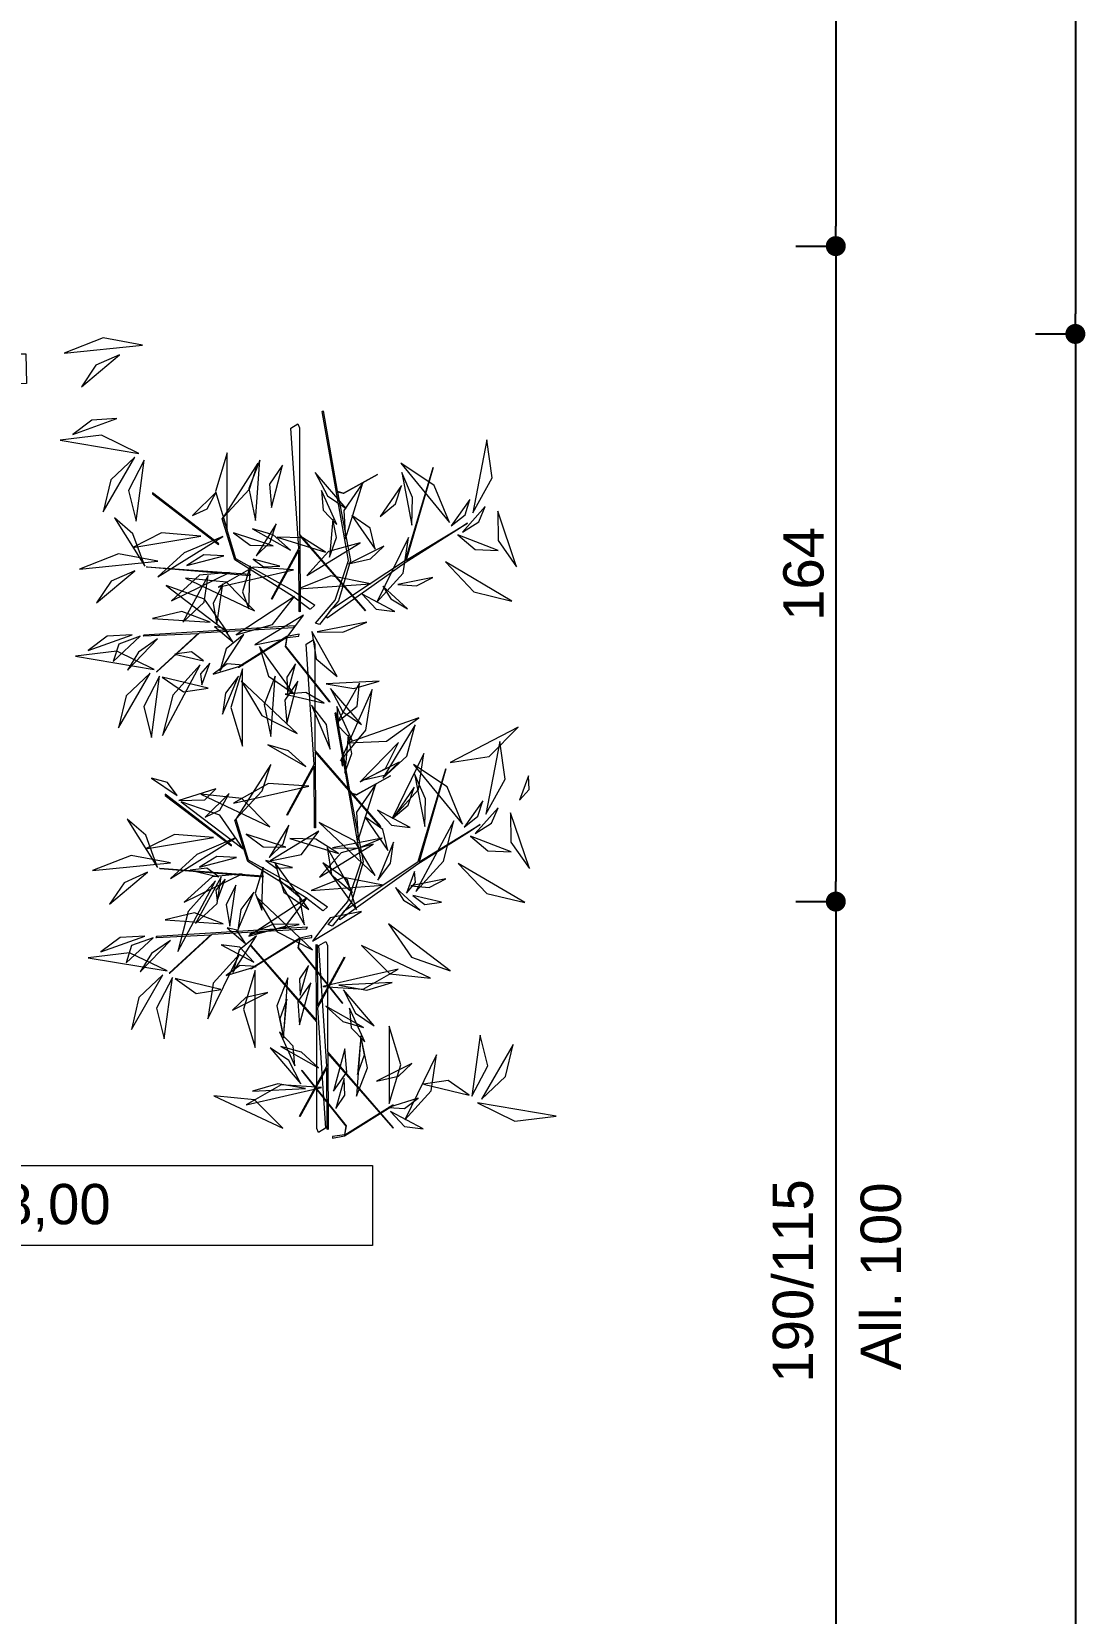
# Model space of a CAD drawing. Header units: centimetres. Extents: x 16433 to 114398, y -50094 to -12305.
# Drawn here: x 32880.5 to 33144.4, y -29125.4 to -28729.3 of the extents above; entities that cross this region are included whole.
import ezdxf

# ---------------------------------------------------------------- set-up
doc = ezdxf.new("R2010")
doc.units = ezdxf.units.CM
doc.header["$LTSCALE"] = 0.5
doc.layers.get('0').update_dxf_attribs({"linetype": 'CONTINUOUS'})
doc.layers.get('DEFPOINTS').update_dxf_attribs({"linetype": 'CONTINUOUS'})
doc.layers.add('3-BAT C-Niveau -2', color=7, linetype='CONTINUOUS')
doc.styles.add('Helvetica', font='')
doc.styles.get('Helvetica').set_extended_font_data('Helvetica')
doc.dimstyles.new('IS', dxfattribs={"dimtxt": 10.08724, "dimasz": 5.007446, "dimexe": 2, "dimexo": 10, "dimgap": 3, "dimtad": 1, "dimdec": 1, "dimtxsty": 'Helvetica', "dimblk": 'DOT', "dimblk1": 'DOT', "dimblk2": 'DOT', "dimcen": 0, "dimdle": 10, "dimazin": 0, "dimtfac": 0.8, "dimtdec": 1, "dimtix": 1, "dimtmove": 0, "dimatfit": 0, "dimldrblk": 'VW_FILLEDARROW-1', "dimfxl": 10, "dimfxlon": 1, "dimfrac": 2, "dimtolj": 1, "dimarcsym": 0})

# ---------------------------------------------------------------- blocks, each defined once
blk = doc.blocks.new('Groupe-1')
at = {"color": 253, "linetype": 'Continuous', "lineweight": 5, "true_color": 0xa0a0a4, "flags": 128}
for points in [[(17271.87, -47288.48), (17271.97, -47288.25), (17274.93, -47314.1), (17274.54, -47314.1)], [(17280.8, -47304.92), (17280.99, -47304.91), (17290.42, -47286.23), (17290.16, -47286.28)], [(17198.3, -47305.68), (17198.41, -47305.45), (17201.36, -47331.3), (17200.97, -47331.3)], [(17207.23, -47322.11), (17207.42, -47322.11), (17216.85, -47303.43), (17216.59, -47303.48)], [(17262.49, -47328.92), (17261.31, -47326.03), (17251.5, -47315.42), (17251.55, -47315.6), (17261.13, -47326.01), (17258.82, -47326.04), (17247.31, -47339.4), (17247.28, -47339.67), (17258.91, -47326.21), (17261.09, -47326.14), (17262.02, -47328.96)], [(17271.34, -47344.12), (17286.75, -47324.48), (17268.03, -47328.11), (17268.04, -47327.88), (17283.12, -47324.91), (17269.76, -47320.57), (17269.92, -47320.47), (17283.54, -47324.83), (17312.81, -47317.25), (17314.17, -47318.79), (17313.24, -47319.39), (17287.03, -47324.36), (17271.52, -47343.94)], [(17265.95, -47332.42), (17272.55, -47336.2), (17282.94, -47337.59), (17318.31, -47324.25), (17318.52, -47324.41), (17299.46, -47331.6), (17299.29, -47333.32), (17305.43, -47340.78), (17299.12, -47333.24), (17299.18, -47331.72), (17283.01, -47338.12), (17272.53, -47337.07), (17270.23, -47335.82), (17285.64, -47351.64), (17309.76, -47354.1), (17285.65, -47351.83), (17297.65, -47365.17), (17295.41, -47362.88), (17285, -47351.67), (17267.71, -47335.06), (17268.2, -47334.83), (17270.23, -47335.82), (17265.78, -47333.49)], [(17183.62, -47331.56), (17168.22, -47351.2), (17186.93, -47347.57), (17186.93, -47347.81), (17171.85, -47350.77), (17185.2, -47355.11), (17185.04, -47355.21), (17171.43, -47350.86), (17142.15, -47358.43), (17140.79, -47356.9), (17141.73, -47356.29), (17167.93, -47351.33), (17183.45, -47331.74)], [(17188.92, -47346.12), (17187.75, -47343.23), (17177.94, -47332.62), (17177.98, -47332.8), (17187.57, -47343.2), (17185.25, -47343.23), (17173.74, -47356.6), (17173.72, -47356.87), (17185.34, -47343.41), (17187.52, -47343.34), (17188.45, -47346.15)], [(17218.89, -47357.96), (17234.3, -47338.32), (17215.58, -47341.95), (17215.59, -47341.71), (17230.67, -47338.75), (17217.31, -47334.41), (17217.47, -47334.31), (17231.09, -47338.67), (17260.36, -47331.09), (17261.72, -47332.62), (17260.79, -47333.23), (17234.58, -47338.2), (17219.07, -47357.78)], [(17192.38, -47349.62), (17198.98, -47353.4), (17209.37, -47354.79), (17244.74, -47341.45), (17244.96, -47341.61), (17225.9, -47348.79), (17225.72, -47350.51), (17231.86, -47357.97), (17225.55, -47350.43), (17225.62, -47348.92), (17209.45, -47355.32), (17198.97, -47354.27), (17196.67, -47353.02), (17212.07, -47368.83), (17236.2, -47371.3), (17212.09, -47369.03), (17224.09, -47382.36), (17221.84, -47380.07), (17211.44, -47368.86), (17194.14, -47352.25), (17194.64, -47352.03), (17196.67, -47353.02), (17192.22, -47350.69)], [(17145.33, -47375.16), (17160.73, -47355.52), (17142.02, -47359.15), (17142.02, -47358.91), (17157.1, -47355.95), (17143.75, -47351.61), (17143.91, -47351.51), (17157.52, -47355.86), (17186.8, -47348.29), (17188.16, -47349.82), (17187.22, -47350.43), (17161.02, -47355.39), (17145.51, -47374.97)], [(17140.03, -47360.6), (17141.2, -47363.49), (17151.01, -47374.1), (17150.97, -47373.92), (17141.38, -47363.52), (17143.7, -47363.48), (17155.21, -47350.12), (17155.23, -47349.85), (17143.61, -47363.31), (17141.43, -47363.38), (17140.5, -47360.56)]]:
    blk.add_lwpolyline(points, close=True, dxfattribs=at)
for points in [[(17254.8, -47290.73), (17257.95, -47304.04), (17246.61, -47295.58), (17246.67, -47295.72), (17258.18, -47304.34), (17263.9, -47327.31), (17264.35, -47327.41), (17255.02, -47290.73), (17254.77, -47290.62), (17254.79, -47290.69)], [(17269.08, -47330.47), (17271.53, -47325.53), (17277.76, -47309.65), (17287.27, -47304.61), (17287.62, -47304.76), (17278.15, -47309.7), (17272.8, -47325.82), (17270.32, -47331.42), (17269.14, -47330.57)], [(17181.23, -47307.92), (17184.38, -47321.24), (17173.04, -47312.77), (17173.1, -47312.91), (17184.62, -47321.54), (17190.33, -47344.5), (17190.79, -47344.6), (17181.45, -47307.92), (17181.21, -47307.82), (17181.23, -47307.89)], [(17195.52, -47347.67), (17197.97, -47342.72), (17204.19, -47326.85), (17213.7, -47321.8), (17214.06, -47321.96), (17204.59, -47326.89), (17199.23, -47343.01), (17196.75, -47348.61), (17195.57, -47347.76)]]:
    blk.add_lwpolyline(points, dxfattribs=at)
at = {"color": 253, "linetype": 'Continuous', "lineweight": 5, "true_color": 0xa0a0a4}
for points in [[(17299.51, -47281.07, -186.41), (17302.23, -47271.02, -187.61), (17299.07, -47261.09, -186.97), (17299.07, -47261.09, -186.97), (17299.51, -47281.07, -186.41)], [(17326.29, -47276.9, -223.19), (17326.26, -47266.88, -225.59), (17320.71, -47258.02, -225.79), (17320.71, -47258.02, -225.79), (17326.29, -47276.9, -223.19)], [(17326.29, -47276.9, -223.19), (17326.26, -47266.88, -225.59), (17320.71, -47258.02, -225.79), (17320.71, -47258.02, -225.79), (17326.29, -47276.9, -223.19)], [(17307.02, -47274, -174.84), (17305.52, -47267.96, -175.45), (17301.09, -47263.9, -176.76), (17301.09, -47263.9, -176.76), (17307.02, -47274, -174.84)], [(17322.86, -47271.66, -215.73), (17319.19, -47266.39, -216.78), (17313.2, -47263.8, -215.22), (17313.2, -47263.8, -215.22), (17322.86, -47271.66, -215.73)], [(17322.86, -47271.66, -215.73), (17319.19, -47266.39, -216.78), (17313.2, -47263.8, -215.22), (17313.2, -47263.8, -215.22), (17322.86, -47271.66, -215.73)], [(17273.84, -47290.74, -223.19), (17273.81, -47280.72, -225.59), (17268.26, -47271.86, -225.79), (17268.26, -47271.86, -225.79), (17273.84, -47290.74, -223.19)], [(17273.84, -47290.74, -223.19), (17273.81, -47280.72, -225.59), (17268.26, -47271.86, -225.79), (17268.26, -47271.86, -225.79), (17273.84, -47290.74, -223.19)], [(17247.06, -47294.91, -186.41), (17249.78, -47284.86, -187.61), (17246.62, -47274.93, -186.97), (17246.62, -47274.93, -186.97), (17247.06, -47294.91, -186.41)], [(17254.57, -47287.84, -174.84), (17253.07, -47281.79, -175.45), (17248.64, -47277.73, -176.76), (17248.64, -47277.73, -176.76), (17254.57, -47287.84, -174.84)], [(17270.41, -47285.5, -215.73), (17266.74, -47280.23, -216.78), (17260.75, -47277.64, -215.22), (17260.75, -47277.64, -215.22), (17270.41, -47285.5, -215.73)], [(17270.41, -47285.5, -215.73), (17266.74, -47280.23, -216.78), (17260.75, -47277.64, -215.22), (17260.75, -47277.64, -215.22), (17270.41, -47285.5, -215.73)], [(17298.37, -47280.23, -186.4), (17291.69, -47275.37, -186.75), (17283.45, -47275.02, -187), (17283.45, -47275.02, -187), (17298.37, -47280.23, -186.4)], [(17272.03, -47287.75, -214.21), (17279.45, -47283.34, -211.43), (17282.53, -47278.07, -206.15), (17282.53, -47278.07, -206.15), (17272.03, -47287.75, -214.21)], [(17298.11, -47282.7, -182.25), (17289.87, -47280.21, -178.08), (17282.67, -47283.55, -173.29), (17282.67, -47283.55, -173.29), (17298.11, -47282.7, -182.25)], [(17254.57, -47289.91, -174.58), (17251.62, -47284.99, -172.2), (17247.08, -47284.44, -168.43), (17247.08, -47284.44, -168.43), (17254.57, -47289.91, -174.58)], [(17282.05, -47300.12, -221.24), (17280.97, -47290.36, -218.96), (17276.07, -47283.92, -214.31), (17276.07, -47283.92, -214.31), (17282.05, -47300.12, -221.24)], [(17200.27, -47307.93, -223.19), (17200.24, -47297.91, -225.59), (17194.69, -47289.05, -225.79), (17194.69, -47289.05, -225.79), (17200.27, -47307.93, -223.19)], [(17200.27, -47307.93, -223.19), (17200.24, -47297.91, -225.59), (17194.69, -47289.05, -225.79), (17194.69, -47289.05, -225.79), (17200.27, -47307.93, -223.19)], [(17245.92, -47294.07, -186.4), (17239.24, -47289.21, -186.75), (17231, -47288.86, -187), (17231, -47288.86, -187), (17245.92, -47294.07, -186.4)], [(17254.71, -47294.32, -186.97), (17250.61, -47290.25, -187.38), (17245.61, -47288.38, -185.5), (17245.61, -47288.38, -185.5), (17254.71, -47294.32, -186.97)], [(17173.5, -47312.1, -186.41), (17176.21, -47302.05, -187.61), (17173.05, -47292.12, -186.97), (17173.05, -47292.12, -186.97), (17173.5, -47312.1, -186.41)], [(17261.26, -47306.49, -200.41), (17262.6, -47299.01, -200.32), (17259.55, -47292.11, -200.54), (17259.55, -47292.11, -200.54), (17261.26, -47306.49, -200.41)], [(17282.97, -47305.6, -210.1), (17277.11, -47296.84, -209.96), (17269.98, -47291.47, -205.95), (17269.98, -47291.47, -205.95), (17282.97, -47305.6, -210.1)], [(17181, -47305.04, -174.84), (17179.5, -47298.99, -175.45), (17175.08, -47294.93, -176.76), (17175.08, -47294.93, -176.76), (17181, -47305.04, -174.84)], [(17196.85, -47302.69, -215.73), (17193.18, -47297.42, -216.78), (17187.19, -47294.84, -215.22), (17187.19, -47294.84, -215.22), (17196.85, -47302.69, -215.73)], [(17196.85, -47302.69, -215.73), (17193.18, -47297.42, -216.78), (17187.19, -47294.84, -215.22), (17187.19, -47294.84, -215.22), (17196.85, -47302.69, -215.73)], [(17198.46, -47304.95, -214.21), (17205.89, -47300.54, -211.43), (17208.97, -47295.26, -206.15), (17208.97, -47295.26, -206.15), (17198.46, -47304.95, -214.21)], [(17245.66, -47296.54, -182.25), (17237.42, -47294.05, -178.08), (17230.22, -47297.39, -173.29), (17230.22, -47297.39, -173.29), (17245.66, -47296.54, -182.25)], [(17245.54, -47297.25, -181.99), (17242.88, -47303.15, -181.12), (17244.96, -47309.04, -179.03), (17244.96, -47309.04, -179.03), (17245.54, -47297.25, -181.99)], [(17259.54, -47311.32, -220.09), (17266.71, -47304.02, -220.53), (17268.22, -47293.9, -219.34), (17268.22, -47293.9, -219.34), (17259.54, -47311.32, -220.09)], [(17274.42, -47308.9, -233.25), (17272.32, -47301.64, -238.65), (17264.75, -47295.96, -241.93), (17264.75, -47295.96, -241.93), (17274.42, -47308.9, -233.25)], [(17286.68, -47297.13, -218.46), (17289.03, -47300.45, -216.39), (17293.56, -47301.92, -215.43), (17293.56, -47301.92, -215.43), (17286.68, -47297.13, -218.46)], [(17208.48, -47317.32, -221.24), (17207.4, -47307.56, -218.96), (17202.51, -47301.11, -214.31), (17202.51, -47301.11, -214.31), (17208.48, -47317.32, -221.24)], [(17217.13, -47306.39, -211.6), (17219.85, -47303.41, -211.07), (17220.18, -47299.28, -211.1), (17220.18, -47299.28, -211.1), (17217.13, -47306.39, -211.6)], [(17250.36, -47306.02, -212.64), (17241.57, -47300.68, -211.07), (17231.18, -47299.99, -212.06), (17231.18, -47299.99, -212.06), (17250.36, -47306.02, -212.64)], [(17250.36, -47306.02, -212.64), (17241.57, -47300.68, -211.07), (17231.18, -47299.99, -212.06), (17231.18, -47299.99, -212.06), (17250.36, -47306.02, -212.64)], [(17251.45, -47306.61, -213.12), (17253.1, -47303.27, -210.71), (17251.82, -47299.28, -208.62), (17251.82, -47299.28, -208.62), (17251.45, -47306.61, -213.12)], [(17251.45, -47306.61, -213.12), (17253.1, -47303.27, -210.71), (17251.82, -47299.28, -208.62), (17251.82, -47299.28, -208.62), (17251.45, -47306.61, -213.12)], [(17260.02, -47299.73, -189.87), (17265.95, -47304.09, -186.93), (17272.71, -47303.8, -183.27), (17272.71, -47303.8, -183.27), (17260.02, -47299.73, -189.87)], [(17266.18, -47316.88, -220.85), (17271.85, -47308.6, -221.31), (17270.96, -47298.38, -222.56), (17270.96, -47298.38, -222.56), (17266.18, -47316.88, -220.85)], [(17278.22, -47306.72, -207.72), (17277.55, -47301.78, -206.62), (17274.13, -47298.08, -205.86), (17274.13, -47298.08, -205.86), (17278.22, -47306.72, -207.72)], [(17181, -47307.11, -174.58), (17178.06, -47302.19, -172.2), (17173.52, -47301.64, -168.43), (17173.52, -47301.64, -168.43), (17181, -47307.11, -174.58)], [(17303.74, -47302.74, -179.52), (17293.68, -47301.67, -178.73), (17284.76, -47306.32, -177.91), (17284.76, -47306.32, -177.91), (17303.74, -47302.74, -179.52)], [(17287.62, -47304.76, -197.23), (17295.82, -47309.95, -194.28), (17302.62, -47310.82, -188.42), (17302.62, -47310.82, -188.42), (17287.62, -47304.76, -197.23)], [(17172.36, -47311.26, -186.4), (17165.67, -47306.4, -186.75), (17157.43, -47306.05, -187), (17157.43, -47306.05, -187), (17172.36, -47311.26, -186.4)], [(17181.14, -47311.52, -186.97), (17177.05, -47307.45, -187.38), (17172.04, -47305.57, -185.5), (17172.04, -47305.57, -185.5), (17181.14, -47311.52, -186.97)], [(17187.7, -47323.69, -200.41), (17189.04, -47316.2, -200.32), (17185.99, -47309.3, -200.54), (17185.99, -47309.3, -200.54), (17187.7, -47323.69, -200.41)], [(17209.41, -47322.79, -210.1), (17203.54, -47314.04, -209.96), (17196.41, -47308.67, -205.95), (17196.41, -47308.67, -205.95), (17209.41, -47322.79, -210.1)], [(17207.09, -47325.16, -220.09), (17214.26, -47317.86, -220.53), (17215.77, -47307.74, -219.34), (17215.77, -47307.74, -219.34), (17207.09, -47325.16, -220.09)], [(17215.93, -47307.1, -202.5), (17217.33, -47313.42, -200.11), (17220.52, -47315.66, -195.35), (17220.52, -47315.66, -195.35), (17215.93, -47307.1, -202.5)], [(17251.22, -47308.28, -212.09), (17248.11, -47306.53, -209.87), (17245.47, -47307.33, -207.1), (17245.47, -47307.33, -207.1), (17251.22, -47308.28, -212.09)], [(17251.22, -47308.28, -212.09), (17248.11, -47306.53, -209.87), (17245.47, -47307.33, -207.1), (17245.47, -47307.33, -207.1), (17251.22, -47308.28, -212.09)], [(17257.47, -47312.96, -177.75), (17260.35, -47310.2, -175.38), (17260.46, -47307.7, -172.12), (17260.46, -47307.7, -172.12), (17257.47, -47312.96, -177.75)], [(17271.34, -47307.82, -229.03), (17266.05, -47306.34, -227.48), (17261.01, -47308.26, -225.66), (17261.01, -47308.26, -225.66), (17271.34, -47307.82, -229.03)], [(17278.03, -47324.54, -225.36), (17276.8, -47314.48, -224.7), (17270.26, -47306.81, -224), (17270.26, -47306.81, -224), (17278.03, -47324.54, -225.36)], [(17284.36, -47308.04, -199.77), (17282.08, -47312.75, -197.57), (17282.99, -47318.42, -196.35), (17282.99, -47318.42, -196.35), (17284.36, -47308.04, -199.77)], [(17172.1, -47313.74, -182.25), (17163.86, -47311.25, -178.08), (17156.66, -47314.59, -173.29), (17156.66, -47314.59, -173.29), (17172.1, -47313.74, -182.25)], [(17200.86, -47326.1, -233.25), (17198.75, -47318.84, -238.65), (17191.18, -47313.16, -241.93), (17191.18, -47313.16, -241.93), (17200.86, -47326.1, -233.25)], [(17199, -47320.44, -213.12), (17200.65, -47317.1, -210.71), (17199.37, -47313.12, -208.62), (17199.37, -47313.12, -208.62), (17199, -47320.44, -213.12)], [(17199, -47320.44, -213.12), (17200.65, -47317.1, -210.71), (17199.37, -47313.12, -208.62), (17199.37, -47313.12, -208.62), (17199, -47320.44, -213.12)], [(17213.73, -47330.72, -220.85), (17219.4, -47322.44, -221.31), (17218.51, -47312.22, -222.56), (17218.51, -47312.22, -222.56), (17213.73, -47330.72, -220.85)], [(17252.29, -47316.6, -179.83), (17251.8, -47312.58, -178.67), (17248.65, -47309.67, -177.99), (17248.65, -47309.67, -177.99), (17252.29, -47316.6, -179.83)], [(17259.82, -47315.32, -207.06), (17255.48, -47311.68, -208.24), (17249.73, -47311.16, -209.24), (17249.73, -47311.16, -209.24), (17259.82, -47315.32, -207.06)], [(17259.38, -47313.43, -178.9), (17263.6, -47321.96, -176.01), (17271.57, -47325.98, -172.29), (17271.57, -47325.98, -172.29), (17259.38, -47313.43, -178.9)], [(17259.38, -47313.43, -178.9), (17263.6, -47321.96, -176.01), (17271.57, -47325.98, -172.29), (17271.57, -47325.98, -172.29), (17259.38, -47313.43, -178.9)], [(17277.06, -47313.72, -198.87), (17270.27, -47313.02, -195.41), (17266.4, -47315.39, -190.33), (17266.4, -47315.39, -190.33), (17277.06, -47313.72, -198.87)], [(17282.71, -47322.85, -228.81), (17285.75, -47317.93, -229.15), (17286.24, -47312.57, -227.32), (17286.24, -47312.57, -227.32), (17282.71, -47322.85, -228.81)], [(17303.46, -47311.15, -247.3), (17296, -47309.75, -244.69), (17288.41, -47312.86, -243.35), (17288.41, -47312.86, -243.35), (17303.46, -47311.15, -247.3)], [(17303.46, -47311.15, -247.3), (17296, -47309.75, -244.69), (17288.41, -47312.86, -243.35), (17288.41, -47312.86, -243.35), (17303.46, -47311.15, -247.3)], [(17171.97, -47314.44, -181.99), (17169.32, -47320.35, -181.12), (17171.4, -47326.23, -179.03), (17171.4, -47326.23, -179.03), (17171.97, -47314.44, -181.99)], [(17197.91, -47319.86, -212.64), (17189.12, -47314.52, -211.07), (17178.73, -47313.83, -212.06), (17178.73, -47313.83, -212.06), (17197.91, -47319.86, -212.64)], [(17197.91, -47319.86, -212.64), (17189.12, -47314.52, -211.07), (17178.73, -47313.83, -212.06), (17178.73, -47313.83, -212.06), (17197.91, -47319.86, -212.64)], [(17186.46, -47316.93, -189.87), (17192.38, -47321.28, -186.93), (17199.15, -47321, -183.27), (17199.15, -47321, -183.27), (17186.46, -47316.93, -189.87)], [(17204.66, -47323.91, -207.72), (17203.98, -47318.98, -206.62), (17200.56, -47315.27, -205.86), (17200.56, -47315.27, -205.86), (17204.66, -47323.91, -207.72)], [(17213.12, -47314.33, -218.46), (17215.47, -47317.65, -216.39), (17220, -47319.11, -215.43), (17220, -47319.11, -215.43), (17213.12, -47314.33, -218.46)], [(17251.29, -47316.58, -179.52), (17241.23, -47315.51, -178.73), (17232.31, -47320.16, -177.91), (17232.31, -47320.16, -177.91), (17251.29, -47316.58, -179.52)], [(17248.32, -47316.8, -204.31), (17240.72, -47323.56, -204.16), (17237.92, -47333.08, -202.67), (17237.92, -47333.08, -202.67), (17248.32, -47316.8, -204.31)], [(17249.36, -47315.93, -204.62), (17244.52, -47313.59, -205.07), (17239.23, -47313.83, -204.23), (17239.23, -47313.83, -204.23), (17249.36, -47315.93, -204.62)], [(17278.79, -47314.08, -202.35), (17277.38, -47316.99, -200.21), (17278.33, -47320.99, -199.09), (17278.33, -47320.99, -199.09), (17278.79, -47314.08, -202.35)], [(17279.74, -47314.73, -202.12), (17283.74, -47317.53, -201.54), (17288.58, -47318.11, -202.14), (17288.58, -47318.11, -202.14), (17279.74, -47314.73, -202.12)], [(17303.31, -47316.99, -186.16), (17298.03, -47314.65, -185.75), (17292.37, -47316.2, -185.13), (17292.37, -47316.2, -185.13), (17303.31, -47316.99, -186.16)], [(17198.77, -47322.12, -212.09), (17195.66, -47320.37, -209.87), (17193.02, -47321.17, -207.1), (17193.02, -47321.17, -207.1), (17198.77, -47322.12, -212.09)], [(17198.77, -47322.12, -212.09), (17195.66, -47320.37, -209.87), (17193.02, -47321.17, -207.1), (17193.02, -47321.17, -207.1), (17198.77, -47322.12, -212.09)], [(17225.58, -47338.38, -225.36), (17224.35, -47328.32, -224.7), (17217.81, -47320.65, -224), (17217.81, -47320.65, -224), (17225.58, -47338.38, -225.36)], [(17257.64, -47319.76, -217.22), (17250.76, -47323.36, -219.34), (17247.63, -47330.27, -221.55), (17247.63, -47330.27, -221.55), (17257.64, -47319.76, -217.22)], [(17257.81, -47318.53, -210.57), (17260.84, -47325.93, -206.9), (17267.41, -47329.14, -202.54), (17267.41, -47329.14, -202.54), (17257.81, -47318.53, -210.57)], [(17283.89, -47331.63, -185.42), (17286.38, -47325.37, -185.31), (17285.36, -47318.95, -184.01), (17285.36, -47318.95, -184.01), (17283.89, -47331.63, -185.42)], [(17181.02, -47329.15, -207.25), (17172.65, -47324.02, -205.29), (17163.59, -47324.39, -201.98), (17163.59, -47324.39, -201.98), (17181.02, -47329.15, -207.25)], [(17179.67, -47333.09, -215.21), (17182.7, -47328.95, -213.09), (17182.42, -47324.23, -210.46), (17182.42, -47324.23, -210.46), (17179.67, -47333.09, -215.21)], [(17183.91, -47330.15, -177.75), (17186.79, -47327.39, -175.38), (17186.9, -47324.9, -172.12), (17186.9, -47324.9, -172.12), (17183.91, -47330.15, -177.75)], [(17197.78, -47325.01, -229.03), (17192.49, -47323.54, -227.48), (17187.45, -47325.45, -225.66), (17187.45, -47325.45, -225.66), (17197.78, -47325.01, -229.03)], [(17210.8, -47325.23, -199.77), (17208.51, -47329.94, -197.57), (17209.43, -47335.61, -196.35), (17209.43, -47335.61, -196.35), (17210.8, -47325.23, -199.77)], [(17214.06, -47321.96, -197.23), (17222.26, -47327.15, -194.28), (17229.06, -47328.02, -188.42), (17229.06, -47328.02, -188.42), (17214.06, -47321.96, -197.23)], [(17251.01, -47324.99, -247.3), (17243.55, -47323.59, -244.69), (17235.96, -47326.7, -243.35), (17235.96, -47326.7, -243.35), (17251.01, -47324.99, -247.3)], [(17251.01, -47324.99, -247.3), (17243.55, -47323.59, -244.69), (17235.96, -47326.7, -243.35), (17235.96, -47326.7, -243.35), (17251.01, -47324.99, -247.3)], [(17178.72, -47333.8, -179.83), (17178.23, -47329.78, -178.67), (17175.09, -47326.86, -177.99), (17175.09, -47326.86, -177.99), (17178.72, -47333.8, -179.83)], [(17186.26, -47332.51, -207.06), (17181.92, -47328.88, -208.24), (17176.17, -47328.36, -209.24), (17176.17, -47328.36, -209.24), (17186.26, -47332.51, -207.06)], [(17196.91, -47329.77, -204.62), (17192.07, -47327.43, -205.07), (17186.78, -47327.67, -204.23), (17186.78, -47327.67, -204.23), (17196.91, -47329.77, -204.62)], [(17230.26, -47336.69, -228.81), (17233.3, -47331.77, -229.15), (17233.79, -47326.41, -227.32), (17233.79, -47326.41, -227.32), (17230.26, -47336.69, -228.81)], [(17250.86, -47330.82, -186.16), (17245.58, -47328.49, -185.75), (17239.92, -47330.04, -185.13), (17239.92, -47330.04, -185.13), (17250.86, -47330.82, -186.16)], [(17246.64, -47338.27, -183.47), (17248.43, -47333.31, -183.7), (17247.11, -47328.26, -184.07), (17247.11, -47328.26, -184.07), (17246.64, -47338.27, -183.47)], [(17246.64, -47338.27, -183.47), (17248.43, -47333.31, -183.7), (17247.11, -47328.26, -184.07), (17247.11, -47328.26, -184.07), (17246.64, -47338.27, -183.47)], [(17255, -47329.45, -197.01), (17251.31, -47327.9, -196.39), (17247.28, -47328.83, -196.61), (17247.28, -47328.83, -196.61), (17255, -47329.45, -197.01)], [(17278.23, -47344.13, -176.08), (17278.3, -47334.03, -174.79), (17273.59, -47326.66, -170.69), (17273.59, -47326.66, -170.69), (17278.23, -47344.13, -176.08)], [(17287.81, -47339.69, -205.3), (17284.22, -47332.25, -204.92), (17277.25, -47328.06, -203.9), (17277.25, -47328.06, -203.9), (17287.81, -47339.69, -205.3)], [(17298.87, -47327.7, -161.32), (17294.12, -47329.07, -161.24), (17291.24, -47333.06, -160.95), (17291.24, -47333.06, -160.95), (17298.87, -47327.7, -161.32)], [(17303.04, -47325.37, -176.88), (17297.86, -47329.42, -176.9), (17295.6, -47334.6, -174.04), (17295.6, -47334.6, -174.04), (17303.04, -47325.37, -176.88)], [(17140.16, -47347.91, -220.85), (17145.84, -47339.64, -221.31), (17144.95, -47329.42, -222.56), (17144.95, -47329.42, -222.56), (17140.16, -47347.91, -220.85)], [(17177.73, -47333.77, -179.52), (17167.67, -47332.7, -178.73), (17158.74, -47337.35, -177.91), (17158.74, -47337.35, -177.91), (17177.73, -47333.77, -179.52)], [(17172.85, -47337.93, -210.84), (17170.59, -47332.72, -209.98), (17166.87, -47330.05, -207.2), (17166.87, -47330.05, -207.2), (17172.85, -47337.93, -210.84)], [(17195.87, -47330.64, -204.31), (17188.27, -47337.4, -204.16), (17185.47, -47346.92, -202.67), (17185.47, -47346.92, -202.67), (17195.87, -47330.64, -204.31)], [(17185.81, -47330.62, -178.9), (17190.03, -47339.16, -176.01), (17198.01, -47343.17, -172.29), (17198.01, -47343.17, -172.29), (17185.81, -47330.62, -178.9)], [(17185.81, -47330.62, -178.9), (17190.03, -47339.16, -176.01), (17198.01, -47343.17, -172.29), (17198.01, -47343.17, -172.29), (17185.81, -47330.62, -178.9)], [(17191.04, -47342.45, -200.44), (17189.96, -47336.09, -199.26), (17186.39, -47330.68, -200.49), (17186.39, -47330.68, -200.49), (17191.04, -47342.45, -200.44)], [(17203.49, -47330.91, -198.87), (17196.71, -47330.21, -195.41), (17192.84, -47332.58, -190.33), (17192.84, -47332.58, -190.33), (17203.49, -47330.91, -198.87)], [(17205.23, -47331.28, -202.35), (17203.81, -47334.18, -200.21), (17204.76, -47338.18, -199.09), (17204.76, -47338.18, -199.09), (17205.23, -47331.28, -202.35)], [(17205.36, -47332.36, -210.57), (17208.39, -47339.77, -206.9), (17214.96, -47342.98, -202.54), (17214.96, -47342.98, -202.54), (17205.36, -47332.36, -210.57)], [(17206.17, -47331.92, -202.12), (17210.18, -47334.73, -201.54), (17215.01, -47335.31, -202.14), (17215.01, -47335.31, -202.14), (17206.17, -47331.92, -202.12)], [(17263.77, -47331.89, -200.73), (17257.21, -47334.29, -197.34), (17253.86, -47340.29, -193.77), (17253.86, -47340.29, -193.77), (17263.77, -47331.89, -200.73)], [(17263.77, -47331.89, -200.73), (17257.21, -47334.29, -197.34), (17253.86, -47340.29, -193.77), (17253.86, -47340.29, -193.77), (17263.77, -47331.89, -200.73)], [(17263.92, -47333.23, -200.44), (17265.01, -47339.59, -199.26), (17268.58, -47345, -200.49), (17268.58, -47345, -200.49), (17263.92, -47333.23, -200.44)], [(17282.89, -47332.81, -223.21), (17288.05, -47333.6, -222.61), (17292.38, -47331.81, -220.88), (17292.38, -47331.81, -220.88), (17282.89, -47332.81, -223.21)], [(17282.89, -47332.81, -223.21), (17288.05, -47333.6, -222.61), (17292.38, -47331.81, -220.88), (17292.38, -47331.81, -220.88), (17282.89, -47332.81, -223.21)], [(17191.19, -47343.8, -200.73), (17197.76, -47341.39, -197.34), (17201.11, -47335.4, -193.77), (17201.11, -47335.4, -193.77), (17191.19, -47343.8, -200.73)], [(17191.19, -47343.8, -200.73), (17197.76, -47341.39, -197.34), (17201.11, -47335.4, -193.77), (17201.11, -47335.4, -193.77), (17191.19, -47343.8, -200.73)], [(17205.19, -47333.6, -217.22), (17198.31, -47337.2, -219.34), (17195.18, -47344.11, -221.55), (17195.18, -47344.11, -221.55), (17205.19, -47333.6, -217.22)], [(17210.32, -47348.83, -185.42), (17212.82, -47342.57, -185.31), (17211.8, -47336.15, -184.01), (17211.8, -47336.15, -184.01), (17210.32, -47348.83, -185.42)], [(17235.61, -47341.9, -199.98), (17241.54, -47339.87, -200.36), (17245.58, -47335.25, -199.46), (17245.58, -47335.25, -199.46), (17235.61, -47341.9, -199.98)], [(17286.94, -47343.65, -184.69), (17291.88, -47341.44, -183.17), (17294.15, -47336.38, -181.63), (17294.15, -47336.38, -181.63), (17286.94, -47343.65, -184.69)], [(17302.69, -47337.56, -188.89), (17294.98, -47334.14, -185.79), (17288.11, -47335.85, -181.22), (17288.11, -47335.85, -181.22), (17302.69, -47337.56, -188.89)], [(17152.02, -47355.57, -225.36), (17150.79, -47345.51, -224.7), (17144.24, -47337.85, -224), (17144.24, -47337.85, -224), (17152.02, -47355.57, -225.36)], [(17150.99, -47351.64, -183.78), (17150.86, -47344.6, -183.14), (17147.86, -47338.71, -184.94), (17147.86, -47338.71, -184.94), (17150.99, -47351.64, -183.78)], [(17151.92, -47350.31, -176.88), (17157.11, -47346.27, -176.9), (17159.36, -47341.08, -174.04), (17159.36, -47341.08, -174.04), (17151.92, -47350.31, -176.88)], [(17177.44, -47342.18, -247.3), (17169.99, -47340.79, -244.69), (17162.4, -47343.89, -243.35), (17162.4, -47343.89, -243.35), (17177.44, -47342.18, -247.3)], [(17177.44, -47342.18, -247.3), (17169.99, -47340.79, -244.69), (17162.4, -47343.89, -243.35), (17162.4, -47343.89, -243.35), (17177.44, -47342.18, -247.3)], [(17250.59, -47339.21, -176.88), (17245.41, -47343.26, -176.9), (17243.15, -47348.44, -174.04), (17243.15, -47348.44, -174.04), (17250.59, -47339.21, -176.88)], [(17251.53, -47337.88, -183.78), (17251.66, -47344.92, -183.14), (17254.66, -47350.81, -184.94), (17254.66, -47350.81, -184.94), (17251.53, -47337.88, -183.78)], [(17282.12, -47337.75, -210.84), (17284.38, -47342.96, -209.98), (17288.09, -47345.63, -207.2), (17288.09, -47345.63, -207.2), (17282.12, -47337.75, -210.84)], [(17156.1, -47347.98, -161.32), (17160.85, -47346.61, -161.24), (17163.73, -47342.62, -160.95), (17163.73, -47342.62, -160.95), (17156.1, -47347.98, -161.32)], [(17156.7, -47353.88, -228.81), (17159.73, -47348.96, -229.15), (17160.22, -47343.6, -227.32), (17160.22, -47343.6, -227.32), (17156.7, -47353.88, -228.81)], [(17172.07, -47342.88, -223.21), (17166.92, -47342.08, -222.61), (17162.59, -47343.88, -220.88), (17162.59, -47343.88, -220.88), (17172.07, -47342.88, -223.21)], [(17172.07, -47342.88, -223.21), (17166.92, -47342.08, -222.61), (17162.59, -47343.88, -220.88), (17162.59, -47343.88, -220.88), (17172.07, -47342.88, -223.21)], [(17181.44, -47346.64, -197.01), (17177.74, -47345.09, -196.39), (17173.72, -47346.03, -196.61), (17173.72, -47346.03, -196.61), (17181.44, -47346.64, -197.01)], [(17204.66, -47361.32, -176.08), (17204.74, -47351.22, -174.79), (17200.03, -47343.85, -170.69), (17200.03, -47343.85, -170.69), (17204.66, -47361.32, -176.08)], [(17206.65, -47358.89, -204.31), (17214.25, -47352.13, -204.16), (17217.05, -47342.61, -202.67), (17217.05, -47342.61, -202.67), (17206.65, -47358.89, -204.31)], [(17232.07, -47345.61, -203.84), (17232.19, -47345.83, -203.87), (17233.84, -47345.28, -202.04), (17233.73, -47345.07, -202.02), (17232.07, -47345.61, -203.84)], [(17233.28, -47345.02, -206.43), (17241.98, -47349.79, -204.4), (17252.24, -47349.45, -204.36), (17252.24, -47349.45, -204.36), (17233.28, -47345.02, -206.43)], [(17233.28, -47345.02, -206.43), (17241.98, -47349.79, -204.4), (17252.24, -47349.45, -204.36), (17252.24, -47349.45, -204.36), (17233.28, -47345.02, -206.43)], [(17246.42, -47341.54, -161.32), (17241.67, -47342.91, -161.24), (17238.79, -47346.9, -160.95), (17238.79, -47346.9, -160.95), (17246.42, -47341.54, -161.32)], [(17242.69, -47342.46, -194.21), (17247.47, -47346.56, -192.81), (17253.21, -47346.08, -190.06), (17253.21, -47346.08, -190.06), (17242.69, -47342.46, -194.21)], [(17242.69, -47342.46, -194.21), (17247.47, -47346.56, -192.81), (17253.21, -47346.08, -190.06), (17253.21, -47346.08, -190.06), (17242.69, -47342.46, -194.21)], [(17275.3, -47342.59, -215.21), (17272.27, -47346.73, -213.09), (17272.54, -47351.45, -210.46), (17272.54, -47351.45, -210.46), (17275.3, -47342.59, -215.21)], [(17295.24, -47343.4, -195.33), (17299.04, -47346.57, -195.1), (17303.81, -47347.16, -194.26), (17303.81, -47347.16, -194.26), (17295.24, -47343.4, -195.33)], [(17177.29, -47348.02, -186.16), (17172.01, -47345.69, -185.75), (17166.36, -47347.23, -185.13), (17166.36, -47347.23, -185.13), (17177.29, -47348.02, -186.16)], [(17197.15, -47357.16, -210.57), (17194.12, -47349.75, -206.9), (17187.55, -47346.55, -202.54), (17187.55, -47346.55, -202.54), (17197.15, -47357.16, -210.57)], [(17197.33, -47355.92, -217.22), (17204.21, -47352.32, -219.34), (17207.34, -47345.41, -221.55), (17207.34, -47345.41, -221.55), (17197.33, -47355.92, -217.22)], [(17211.32, -47345.72, -200.73), (17204.76, -47348.13, -197.34), (17201.41, -47354.13, -193.77), (17201.41, -47354.13, -193.77), (17211.32, -47345.72, -200.73)], [(17211.32, -47345.72, -200.73), (17204.76, -47348.13, -197.34), (17201.41, -47354.13, -193.77), (17201.41, -47354.13, -193.77), (17211.32, -47345.72, -200.73)], [(17214.25, -47356.89, -205.3), (17210.65, -47349.45, -204.92), (17203.68, -47345.26, -203.9), (17203.68, -47345.26, -203.9), (17214.25, -47356.89, -205.3)], [(17211.47, -47347.07, -200.44), (17212.56, -47353.43, -199.26), (17216.13, -47358.84, -200.49), (17216.13, -47358.84, -200.49), (17211.47, -47347.07, -200.44)], [(17230.44, -47346.65, -223.21), (17235.6, -47347.44, -222.61), (17239.93, -47345.65, -220.88), (17239.93, -47345.65, -220.88), (17230.44, -47346.65, -223.21)], [(17230.44, -47346.65, -223.21), (17235.6, -47347.44, -222.61), (17239.93, -47345.65, -220.88), (17239.93, -47345.65, -220.88), (17230.44, -47346.65, -223.21)], [(17238.06, -47346, -194.97), (17240.24, -47355.39, -192.57), (17247.46, -47362.27, -191.31), (17247.46, -47362.27, -191.31), (17238.06, -47346, -194.97)], [(17278.23, -47347.26, -171.59), (17275.47, -47349.82, -169.03), (17273.78, -47354.39, -167.96), (17273.78, -47354.39, -167.96), (17278.23, -47347.26, -171.59)], [(17273.94, -47346.53, -207.25), (17282.32, -47351.66, -205.29), (17291.38, -47351.3, -201.98), (17291.38, -47351.3, -201.98), (17273.94, -47346.53, -207.25)], [(17294.6, -47351.59, -196.26), (17301.41, -47350.46, -195.05), (17307.05, -47346.64, -196.39), (17307.05, -47346.64, -196.39), (17294.6, -47351.59, -196.26)], [(17296.93, -47360.74, -228.97), (17305.34, -47355.23, -227.8), (17309.32, -47345.97, -227.09), (17309.32, -47345.97, -227.09), (17296.93, -47360.74, -228.97)], [(17172.25, -47352.84, -228.81), (17169.22, -47357.76, -229.15), (17168.73, -47363.12, -227.32), (17168.73, -47363.12, -227.32), (17172.25, -47352.84, -228.81)], [(17176.94, -47351.14, -225.36), (17178.16, -47361.21, -224.7), (17184.71, -47368.87, -224), (17184.71, -47368.87, -224), (17176.94, -47351.14, -225.36)], [(17229.13, -47354.75, -188.89), (17221.41, -47351.33, -185.79), (17214.54, -47353.05, -181.22), (17214.54, -47353.05, -181.22), (17229.13, -47354.75, -188.89)], [(17228.96, -47350.8, -207.16), (17233.48, -47356.46, -205.48), (17240.42, -47358.4, -203.83), (17240.42, -47358.4, -203.83), (17228.96, -47350.8, -207.16)], [(17228.96, -47350.8, -207.16), (17233.48, -47356.46, -205.48), (17240.42, -47358.4, -203.83), (17240.42, -47358.4, -203.83), (17228.96, -47350.8, -207.16)], [(17229.67, -47351.59, -210.84), (17231.93, -47356.8, -209.98), (17235.64, -47359.47, -207.2), (17235.64, -47359.47, -207.2), (17229.67, -47351.59, -210.84)], [(17279.33, -47350.9, -172.05), (17279.82, -47355.52, -171.7), (17282.66, -47359.2, -172.02), (17282.66, -47359.2, -172.02), (17279.33, -47350.9, -172.05)], [(17279.33, -47350.9, -172.05), (17279.82, -47355.52, -171.7), (17282.66, -47359.2, -172.02), (17282.66, -47359.2, -172.02), (17279.33, -47350.9, -172.05)], [(17177.03, -47356.41, -176.88), (17171.84, -47360.45, -176.9), (17169.59, -47365.64, -174.04), (17169.59, -47365.64, -174.04), (17177.03, -47356.41, -176.88)], [(17177.96, -47355.08, -183.78), (17178.09, -47362.12, -183.14), (17181.09, -47368.01, -184.94), (17181.09, -47368.01, -184.94), (17177.96, -47355.08, -183.78)], [(17213.38, -47360.85, -184.69), (17218.32, -47358.64, -183.17), (17220.59, -47353.58, -181.63), (17220.59, -47353.58, -181.63), (17213.38, -47360.85, -184.69)], [(17222.85, -47356.43, -215.21), (17219.82, -47360.57, -213.09), (17220.1, -47365.29, -210.46), (17220.1, -47365.29, -210.46), (17222.85, -47356.43, -215.21)], [(17230.97, -47356.22, -201.48), (17237.52, -47361.13, -202.35), (17245.62, -47361.73, -201.76), (17245.62, -47361.73, -201.76), (17230.97, -47356.22, -201.48)], [(17147.51, -47360.07, -197.01), (17151.21, -47361.63, -196.39), (17155.23, -47360.69, -196.61), (17155.23, -47360.69, -196.61), (17147.51, -47360.07, -197.01)], [(17151.66, -47358.7, -186.16), (17156.94, -47361.03, -185.75), (17162.59, -47359.48, -185.13), (17162.59, -47359.48, -185.13), (17151.66, -47358.7, -186.16)], [(17172.85, -47358.74, -161.32), (17168.1, -47360.1, -161.24), (17165.22, -47364.1, -160.95), (17165.22, -47364.1, -160.95), (17172.85, -47358.74, -161.32)], [(17188.79, -47358.81, -220.85), (17183.12, -47367.08, -221.31), (17184, -47377.3, -222.56), (17184, -47377.3, -222.56), (17188.79, -47358.81, -220.85)], [(17205.6, -47359.75, -204.62), (17210.44, -47362.09, -205.07), (17215.74, -47361.85, -204.23), (17215.74, -47361.85, -204.23), (17205.6, -47359.75, -204.62)], [(17221.49, -47360.37, -207.25), (17229.87, -47365.5, -205.29), (17238.93, -47365.14, -201.98), (17238.93, -47365.14, -201.98), (17221.49, -47360.37, -207.25)], [(17221.67, -47360.6, -195.33), (17225.47, -47363.76, -195.1), (17230.24, -47364.36, -194.26), (17230.24, -47364.36, -194.26), (17221.67, -47360.6, -195.33)], [(17151.51, -47364.54, -247.3), (17158.96, -47365.93, -244.69), (17166.55, -47362.82, -243.35), (17166.55, -47362.82, -243.35), (17151.51, -47364.54, -247.3)], [(17151.51, -47364.54, -247.3), (17158.96, -47365.93, -244.69), (17166.55, -47362.82, -243.35), (17166.55, -47362.82, -243.35), (17151.51, -47364.54, -247.3)], [(17156.88, -47363.84, -223.21), (17162.03, -47364.63, -222.61), (17166.36, -47362.84, -220.88), (17166.36, -47362.84, -220.88), (17156.88, -47363.84, -223.21)], [(17156.88, -47363.84, -223.21), (17162.03, -47364.63, -222.61), (17166.36, -47362.84, -220.88), (17166.36, -47362.84, -220.88), (17156.88, -47363.84, -223.21)], [(17195.42, -47364.36, -220.09), (17188.25, -47371.66, -220.53), (17186.74, -47381.79, -219.34), (17186.74, -47381.79, -219.34), (17195.42, -47364.36, -220.09)], [(17204.66, -47364.46, -171.59), (17201.9, -47367.02, -169.03), (17200.21, -47371.58, -167.96), (17200.21, -47371.58, -167.96), (17204.66, -47364.46, -171.59)], [(17221.04, -47368.79, -196.26), (17227.85, -47367.66, -195.05), (17233.49, -47363.84, -196.39), (17233.49, -47363.84, -196.39), (17221.04, -47368.79, -196.26)], [(17223.37, -47377.94, -228.97), (17231.78, -47372.43, -227.8), (17235.76, -47363.17, -227.09), (17235.76, -47363.17, -227.09), (17223.37, -47377.94, -228.97)], [(17287.08, -47361.56, -223.66), (17281.01, -47369.96, -222.36), (17280.52, -47379.75, -219.58), (17280.52, -47379.75, -219.58), (17287.08, -47361.56, -223.66)], [(17294.33, -47363.31, -232.48), (17291.56, -47368.28, -232.45), (17292.37, -47374.01, -231.83), (17292.37, -47374.01, -231.83), (17294.33, -47363.31, -232.48)], [(17295.21, -47364.35, -232.75), (17298.49, -47367.91, -233.5), (17302.6, -47368.77, -235.42), (17302.6, -47368.77, -235.42), (17295.21, -47364.35, -232.75)], [(17296.24, -47361.32, -229.3), (17299.61, -47364.22, -228.25), (17303.59, -47364.68, -226.49), (17303.59, -47364.68, -226.49), (17296.24, -47361.32, -229.3)], [(17156.1, -47368.79, -210.84), (17158.36, -47374, -209.98), (17162.08, -47376.67, -207.2), (17162.08, -47376.67, -207.2), (17156.1, -47368.79, -210.84)], [(17203.75, -47367.41, -212.09), (17206.86, -47369.15, -209.87), (17209.5, -47368.36, -207.1), (17209.5, -47368.36, -207.1), (17203.75, -47367.41, -212.09)], [(17203.75, -47367.41, -212.09), (17206.86, -47369.15, -209.87), (17209.5, -47368.36, -207.1), (17209.5, -47368.36, -207.1), (17203.75, -47367.41, -212.09)], [(17205.77, -47368.1, -172.05), (17206.26, -47372.72, -171.7), (17209.1, -47376.39, -172.02), (17209.1, -47376.39, -172.02), (17205.77, -47368.1, -172.05)], [(17205.77, -47368.1, -172.05), (17206.26, -47372.72, -171.7), (17209.1, -47376.39, -172.02), (17209.1, -47376.39, -172.02), (17205.77, -47368.1, -172.05)], [(17300.45, -47366.04, -228.35), (17309.96, -47369.15, -229.1), (17319.01, -47366.09, -232.12), (17319.01, -47366.09, -232.12), (17300.45, -47366.04, -228.35)], [(17151.22, -47372.95, -179.52), (17161.28, -47374.02, -178.73), (17170.21, -47369.37, -177.91), (17170.21, -47369.37, -177.91), (17151.22, -47372.95, -179.52)], [(17203.51, -47369.08, -213.12), (17201.86, -47372.42, -210.71), (17203.14, -47376.41, -208.62), (17203.14, -47376.41, -208.62), (17203.51, -47369.08, -213.12)], [(17203.51, -47369.08, -213.12), (17201.86, -47372.42, -210.71), (17203.14, -47376.41, -208.62), (17203.14, -47376.41, -208.62), (17203.51, -47369.08, -213.12)], [(17204.61, -47369.66, -212.64), (17213.39, -47375, -211.07), (17223.79, -47375.7, -212.06), (17223.79, -47375.7, -212.06), (17204.61, -47369.66, -212.64)], [(17204.61, -47369.66, -212.64), (17213.39, -47375, -211.07), (17223.79, -47375.7, -212.06), (17223.79, -47375.7, -212.06), (17204.61, -47369.66, -212.64)], [(17237.92, -47372.04, -215.07), (17241.21, -47381.38, -213.8), (17249.84, -47387.13, -214.42), (17249.84, -47387.13, -214.42), (17237.92, -47372.04, -215.07)], [(17301.98, -47372.06, -212.86), (17294.79, -47373.55, -209.91), (17289.16, -47379.3, -208.14), (17289.16, -47379.3, -208.14), (17301.98, -47372.06, -212.86)], [(17301.98, -47372.06, -212.86), (17294.79, -47373.55, -209.91), (17289.16, -47379.3, -208.14), (17289.16, -47379.3, -208.14), (17301.98, -47372.06, -212.86)], [(17149.28, -47373.63, -215.21), (17146.25, -47377.76, -213.09), (17146.53, -47382.49, -210.46), (17146.53, -47382.49, -210.46), (17149.28, -47373.63, -215.21)], [(17150.23, -47372.92, -179.83), (17150.72, -47376.94, -178.67), (17153.86, -47379.85, -177.99), (17153.86, -47379.85, -177.99), (17150.23, -47372.92, -179.83)], [(17147.93, -47377.57, -207.25), (17156.3, -47382.7, -205.29), (17165.37, -47382.33, -201.98), (17165.37, -47382.33, -201.98), (17147.93, -47377.57, -207.25)], [(17156.98, -47392.28, -181.99), (17159.63, -47386.37, -181.12), (17157.55, -47380.49, -179.03), (17157.55, -47380.49, -179.03), (17156.98, -47392.28, -181.99)], [(17213.52, -47378.76, -223.66), (17207.45, -47387.15, -222.36), (17206.96, -47396.95, -219.58), (17206.96, -47396.95, -219.58), (17213.52, -47378.76, -223.66)], [(17220.77, -47380.5, -232.48), (17217.99, -47385.48, -232.45), (17218.8, -47391.21, -231.83), (17218.8, -47391.21, -231.83), (17220.77, -47380.5, -232.48)], [(17222.68, -47378.52, -229.3), (17226.05, -47381.41, -228.25), (17230.03, -47381.87, -226.49), (17230.03, -47381.87, -226.49), (17222.68, -47378.52, -229.3)], [(17221.65, -47381.55, -232.75), (17224.93, -47385.1, -233.5), (17229.04, -47385.96, -235.42), (17229.04, -47385.96, -235.42), (17221.65, -47381.55, -232.75)], [(17226.89, -47383.23, -228.35), (17236.39, -47386.35, -229.1), (17245.44, -47383.28, -232.12), (17245.44, -47383.28, -232.12), (17226.89, -47383.23, -228.35)], [(17156.86, -47392.98, -182.25), (17165.09, -47395.47, -178.08), (17172.29, -47392.13, -173.29), (17172.29, -47392.13, -173.29), (17156.86, -47392.98, -182.25)], [(17228.42, -47389.25, -212.86), (17221.22, -47390.74, -209.91), (17215.59, -47396.5, -208.14), (17215.59, -47396.5, -208.14), (17228.42, -47389.25, -212.86)], [(17228.42, -47389.25, -212.86), (17221.22, -47390.74, -209.91), (17215.59, -47396.5, -208.14), (17215.59, -47396.5, -208.14), (17228.42, -47389.25, -212.86)], [(17231.91, -47390.88, -211.21), (17234.98, -47392.76, -209.03), (17238.33, -47391.99, -206.71), (17238.33, -47391.99, -206.71), (17231.91, -47390.88, -211.21)], [(17231.91, -47390.88, -211.21), (17234.98, -47392.76, -209.03), (17238.33, -47391.99, -206.71), (17238.33, -47391.99, -206.71), (17231.91, -47390.88, -211.21)], [(17155.45, -47394.62, -186.41), (17152.74, -47404.67, -187.61), (17155.9, -47414.6, -186.97), (17155.9, -47414.6, -186.97), (17155.45, -47394.62, -186.41)], [(17156.6, -47395.45, -186.4), (17163.28, -47400.31, -186.75), (17171.52, -47400.67, -187), (17171.52, -47400.67, -187), (17156.6, -47395.45, -186.4)]]:
    blk.add_polyline3d(points, dxfattribs=at)
blk = doc.blocks.new('Groupe-3-1')
at = {"color": 7}
blk.add_blockref('Groupe-1', (0, 0), dxfattribs=at)
blk = doc.blocks.new('Groupe-41-1')
at = {"color": 7, "linetype": 'Continuous', "lineweight": 13, "flags": 128}
for points in [[(17316.26, -47244.03), (17296.96, -47152.35), (17299.89, -47151.73), (17319.19, -47243.41)], [(17414.16, -47228.49), (17413.14, -47223.64), (17407.27, -47224.88), (17407.67, -47226.82), (17406.21, -47227.13), (17406.82, -47230.04)], [(17311.41, -47250.13), (17310.39, -47245.26), (17316.26, -47244.03), (17316.67, -47245.97), (17318.14, -47245.66), (17318.75, -47248.58)]]:
    blk.add_lwpolyline(points, close=True, dxfattribs=at)
at = {"color": 7, "linetype": 'Continuous', "lineweight": 13}
blk.add_arc((17316.04, -47243.32), 93, 11.8887, 99.9824, dxfattribs=at)
blk = doc.blocks.new('Groupe-42-1')
at = {"color": 7}
blk.add_blockref('Groupe-41-1', (0, 0), dxfattribs=at)
blk = doc.blocks.new('Groupe-52-1')
at = {"color": 7}
for name in ['Groupe-41-1', 'Groupe-42-1']:
    blk.add_blockref(name, (0, 0), dxfattribs=at)
blk = doc.blocks.new('_DOT')
at = {"color": 0, "linetype": 'ByBlock', "lineweight": -2}
blk.add_line((-0.5, 0), (-1, 0), dxfattribs=at)
at = {"color": 0, "linetype": 'ByBlock', "const_width": 0.5}
blk.add_lwpolyline([(-0.25, 0, 1), (0.25, 0, 1)], format="xyb", close=True, dxfattribs=at)
blk = doc.blocks.new('*D2452')
at = {"layer": '3-BAT C-Niveau -2', "color": 0, "linetype": 'Continuous', "lineweight": -2, "transparency": 16777216}
for p, q in [((33131.88, -28805.01), (33143.88, -28805.01)), ((33141.88, -28810.02), (33141.88, -30992.43)), ((33131.88, -30997.44), (33143.88, -30997.44))]:
    blk.add_line(p, q, dxfattribs=at)
at = {"layer": 'DEFPOINTS', "color": 0, "linetype": 'Continuous', "transparency": 16777216}
for p in [(32689.29, -28805.01), (32631.28, -30997.44), (33141.88, -30997.44)]:
    blk.add_point(p, dxfattribs=at)
at = {"layer": '3-BAT C-Niveau -2', "color": 0, "linetype": 'Continuous', "lineweight": -2, "transparency": 16777216, "xscale": 5.007446289062499, "yscale": 5.007446289062499, "zscale": 5.007446289062499}
for p, rotation in [((33141.88, -28805.01), 90), ((33141.88, -30997.44), 270)]:
    blk.add_blockref('_DOT', p, dxfattribs=dict(at, rotation=rotation))
at = {"layer": '3-BAT C-Niveau -2', "color": 0, "linetype": 'Continuous', "lineweight": 5, "transparency": 16777216, "insert": (33133.84, -29901.22), "char_height": 10.087, "attachment_point": 5, "rotation": 90, "style": 'Helvetica'}
blk.add_mtext('\\A1;2192', dxfattribs=at)
blk = doc.blocks.new('VW_FILLEDARROW-1')
at = {"color": 0, "linetype": 'Continuous', "lineweight": 5, "flags": 128}
blk.add_lwpolyline([(-1.997, 0.535), (0, 0), (-1.997, -0.535)], close=True, dxfattribs=at)
blk = doc.blocks.new('*D2453')
at = {"layer": '3-BAT C-Niveau -2', "color": 0, "linetype": 'Continuous', "lineweight": -2, "transparency": 16777216}
for p, q in [((33131.88, -28297.61), (33143.88, -28297.61)), ((33141.88, -28302.62), (33141.88, -28800)), ((33131.88, -28805.01), (33143.88, -28805.01))]:
    blk.add_line(p, q, dxfattribs=at)
at = {"layer": 'DEFPOINTS', "color": 0, "linetype": 'Continuous', "transparency": 16777216}
for p in [(32631.28, -28297.61), (32689.29, -28805.01), (33141.88, -28805.01)]:
    blk.add_point(p, dxfattribs=at)
at = {"layer": '3-BAT C-Niveau -2', "color": 0, "linetype": 'Continuous', "lineweight": -2, "transparency": 16777216, "xscale": 5.007446289062499, "yscale": 5.007446289062499, "zscale": 5.007446289062499}
for p, rotation in [((33141.88, -28297.61), 90), ((33141.88, -28805.01), 270)]:
    blk.add_blockref('_DOT', p, dxfattribs=dict(at, rotation=rotation))
at = {"layer": '3-BAT C-Niveau -2', "color": 0, "linetype": 'Continuous', "lineweight": 5, "transparency": 16777216, "insert": (33133.84, -28551.31), "char_height": 10.087, "attachment_point": 5, "rotation": 90, "style": 'Helvetica'}
blk.add_mtext('\\A1;507', dxfattribs=at)
blk = doc.blocks.new('*D2475')
at = {"layer": '3-BAT C-Niveau -2', "color": 0, "linetype": 'Continuous', "lineweight": -2, "transparency": 16777216}
for p, q in [((33071.88, -28947.15), (33083.88, -28947.15)), ((33081.88, -28952.16), (33081.88, -29132.15)), ((33071.88, -29137.15), (33083.88, -29137.15))]:
    blk.add_line(p, q, dxfattribs=at)
at = {"layer": 'DEFPOINTS', "color": 0, "linetype": 'Continuous', "transparency": 16777216}
for p in [(32628.4, -28947.15), (32626.9, -29137.15), (33081.88, -29137.15)]:
    blk.add_point(p, dxfattribs=at)
at = {"layer": '3-BAT C-Niveau -2', "color": 0, "linetype": 'Continuous', "lineweight": -2, "transparency": 16777216, "xscale": 5.007446289062499, "yscale": 5.007446289062499, "zscale": 5.007446289062499}
for p, rotation in [((33081.88, -28947.15), 90), ((33081.88, -29137.15), 270)]:
    blk.add_blockref('_DOT', p, dxfattribs=dict(at, rotation=rotation))
at = {"layer": '3-BAT C-Niveau -2', "color": 0, "linetype": 'Continuous', "lineweight": 5, "transparency": 16777216, "insert": (33071.2, -29042.15), "char_height": 10.0872, "attachment_point": 5, "rotation": 90, "style": 'Helvetica'}
blk.add_mtext('\\A1;190/115', dxfattribs=at)
blk = doc.blocks.new('*D2476')
at = {"layer": '3-BAT C-Niveau -2', "color": 0, "linetype": 'Continuous', "lineweight": -2, "transparency": 16777216}
for p, q in [((33071.88, -28783.02), (33083.88, -28783.02)), ((33081.88, -28788.03), (33081.88, -28942.15)), ((33071.88, -28947.15), (33083.88, -28947.15))]:
    blk.add_line(p, q, dxfattribs=at)
at = {"layer": 'DEFPOINTS', "color": 0, "linetype": 'Continuous', "transparency": 16777216}
for p in [(32631.09, -28783.02), (32628.4, -28947.15), (33081.88, -28947.15)]:
    blk.add_point(p, dxfattribs=at)
at = {"layer": '3-BAT C-Niveau -2', "color": 0, "linetype": 'Continuous', "lineweight": -2, "transparency": 16777216, "xscale": 5.007446289062499, "yscale": 5.007446289062499, "zscale": 5.007446289062499}
for p, rotation in [((33081.88, -28783.02), 90), ((33081.88, -28947.15), 270)]:
    blk.add_blockref('_DOT', p, dxfattribs=dict(at, rotation=rotation))
at = {"layer": '3-BAT C-Niveau -2', "color": 0, "linetype": 'Continuous', "lineweight": 5, "transparency": 16777216, "insert": (33073.84, -28865.09), "char_height": 10.087, "attachment_point": 5, "rotation": 90, "style": 'Helvetica'}
blk.add_mtext('\\A1;164', dxfattribs=at)
blk = doc.blocks.new('*D2477')
at = {"layer": '3-BAT C-Niveau -2', "color": 0, "linetype": 'Continuous', "lineweight": -2, "transparency": 16777216}
for p, q in [((33071.88, -28513.01), (33083.88, -28513.01)), ((33081.88, -28518.02), (33081.88, -28778.01)), ((33071.88, -28783.02), (33083.88, -28783.02))]:
    blk.add_line(p, q, dxfattribs=at)
at = {"layer": 'DEFPOINTS', "color": 0, "linetype": 'Continuous', "transparency": 16777216}
for p in [(32598.23, -28513.01), (32631.09, -28783.02), (33081.88, -28783.02)]:
    blk.add_point(p, dxfattribs=at)
at = {"layer": '3-BAT C-Niveau -2', "color": 0, "linetype": 'Continuous', "lineweight": -2, "transparency": 16777216, "xscale": 5.007446289062499, "yscale": 5.007446289062499, "zscale": 5.007446289062499}
for p, rotation in [((33081.88, -28513.01), 90), ((33081.88, -28783.02), 270)]:
    blk.add_blockref('_DOT', p, dxfattribs=dict(at, rotation=rotation))
at = {"layer": '3-BAT C-Niveau -2', "color": 0, "linetype": 'Continuous', "lineweight": 5, "transparency": 16777216, "insert": (33071.2, -28648.02), "char_height": 10.0872, "attachment_point": 5, "rotation": 90, "style": 'Helvetica'}
blk.add_mtext('\\A1;270/215', dxfattribs=at)

msp = doc.modelspace()

# ---------------------------------------------------------------- linework, layer by layer
at = {"layer": '3-BAT C-Niveau -2', "color": 7, "linetype": 'Continuous', "lineweight": 13, "flags": 128}
msp.add_lwpolyline([(32965.804, -29033.225), (32632.279, -29033.225), (32632.279, -29013.225), (32965.804, -29013.225)], close=True, dxfattribs=at)

# ---------------------------------------------------------------- block references
at = {"layer": '3-BAT C-Niveau -2', "color": 7, "rotation": 79.27640525614329}
for name in ['Groupe-3-1', 'Groupe-52-1', 'Groupe-1']:
    msp.add_blockref(name, (-16766.963, -37034.655), dxfattribs=at)

# ---------------------------------------------------------------- texts
at = {"layer": '3-BAT C-Niveau -2', "color": 178, "insert": (32857.778, -29017.853), "char_height": 10.08724, "width": 107.40508, "attachment_point": 2, "line_spacing_factor": 0.834288, "style": 'Helvetica'}
msp.add_mtext('\\pt38.079,75.614;NGF =198,00\\P', dxfattribs=at)
at = {"layer": '3-BAT C-Niveau -2', "color": 7, "insert": (33088.105, -29064.478), "char_height": 10.08724, "width": 64.17406, "attachment_point": 1, "rotation": 90, "line_spacing_factor": 0.834288, "style": 'Helvetica'}
msp.add_mtext('\\pt19.791,39.592,59.384,79.175,98.976,118.73,138.6;All. 100\\P', dxfattribs=at)

# ---------------------------------------------------------------- dimensions: what is measured, and where the dimension line sits
at = {"layer": '3-BAT C-Niveau -2', "color": 7, "linetype": 'Continuous', "lineweight": 5}
for base, p1, p2, override, picture, middle in [((33141.882, -28805.012), (32631.279, -28297.615), (32689.289, -28805.012), {"dimtxt": 10.08724, "dimdec": 0, "dimpost": '<>', "dimtxsty": 'Helvetica', "dimtmove": 2}, '*D2453', (33133.839, -28551.313)), ((33081.882, -28783.021), (32598.229, -28513.012), (32631.086, -28783.021), {"dimtxt": 10.08724, "dimdec": 0, "dimpost": '<>/215', "dimtxsty": 'Helvetica', "dimtmove": 2}, '*D2477', (33071.197, -28648.016)), ((33081.882, -28947.153), (32631.086, -28783.021), (32628.402, -28947.153), {"dimtxt": 10.08724, "dimdec": 0, "dimpost": '<>', "dimtxsty": 'Helvetica', "dimtmove": 2}, '*D2476', (33073.839, -28865.087)), ((33141.882, -30997.435), (32689.289, -28805.012), (32631.279, -30997.435), {"dimtxt": 10.08724, "dimdec": 0, "dimpost": '<>', "dimtxsty": 'Helvetica', "dimtmove": 2}, '*D2452', (33133.839, -29901.223)), ((33081.882, -29137.153), (32628.402, -28947.153), (32626.902, -29137.153), {"dimtxt": 10.08724, "dimdec": 0, "dimpost": '<>/115', "dimtxsty": 'Helvetica', "dimtmove": 2}, '*D2475', (33071.197, -29042.153))]:
    dim = msp.add_linear_dim(base=base, p1=p1, p2=p2, angle=90, dimstyle='IS', override=override, dxfattribs=at)
    dim.commit()
    dim.dimension.update_dxf_attribs({"geometry": picture, "text_midpoint": middle})

doc.saveas('drawing.dxf')
